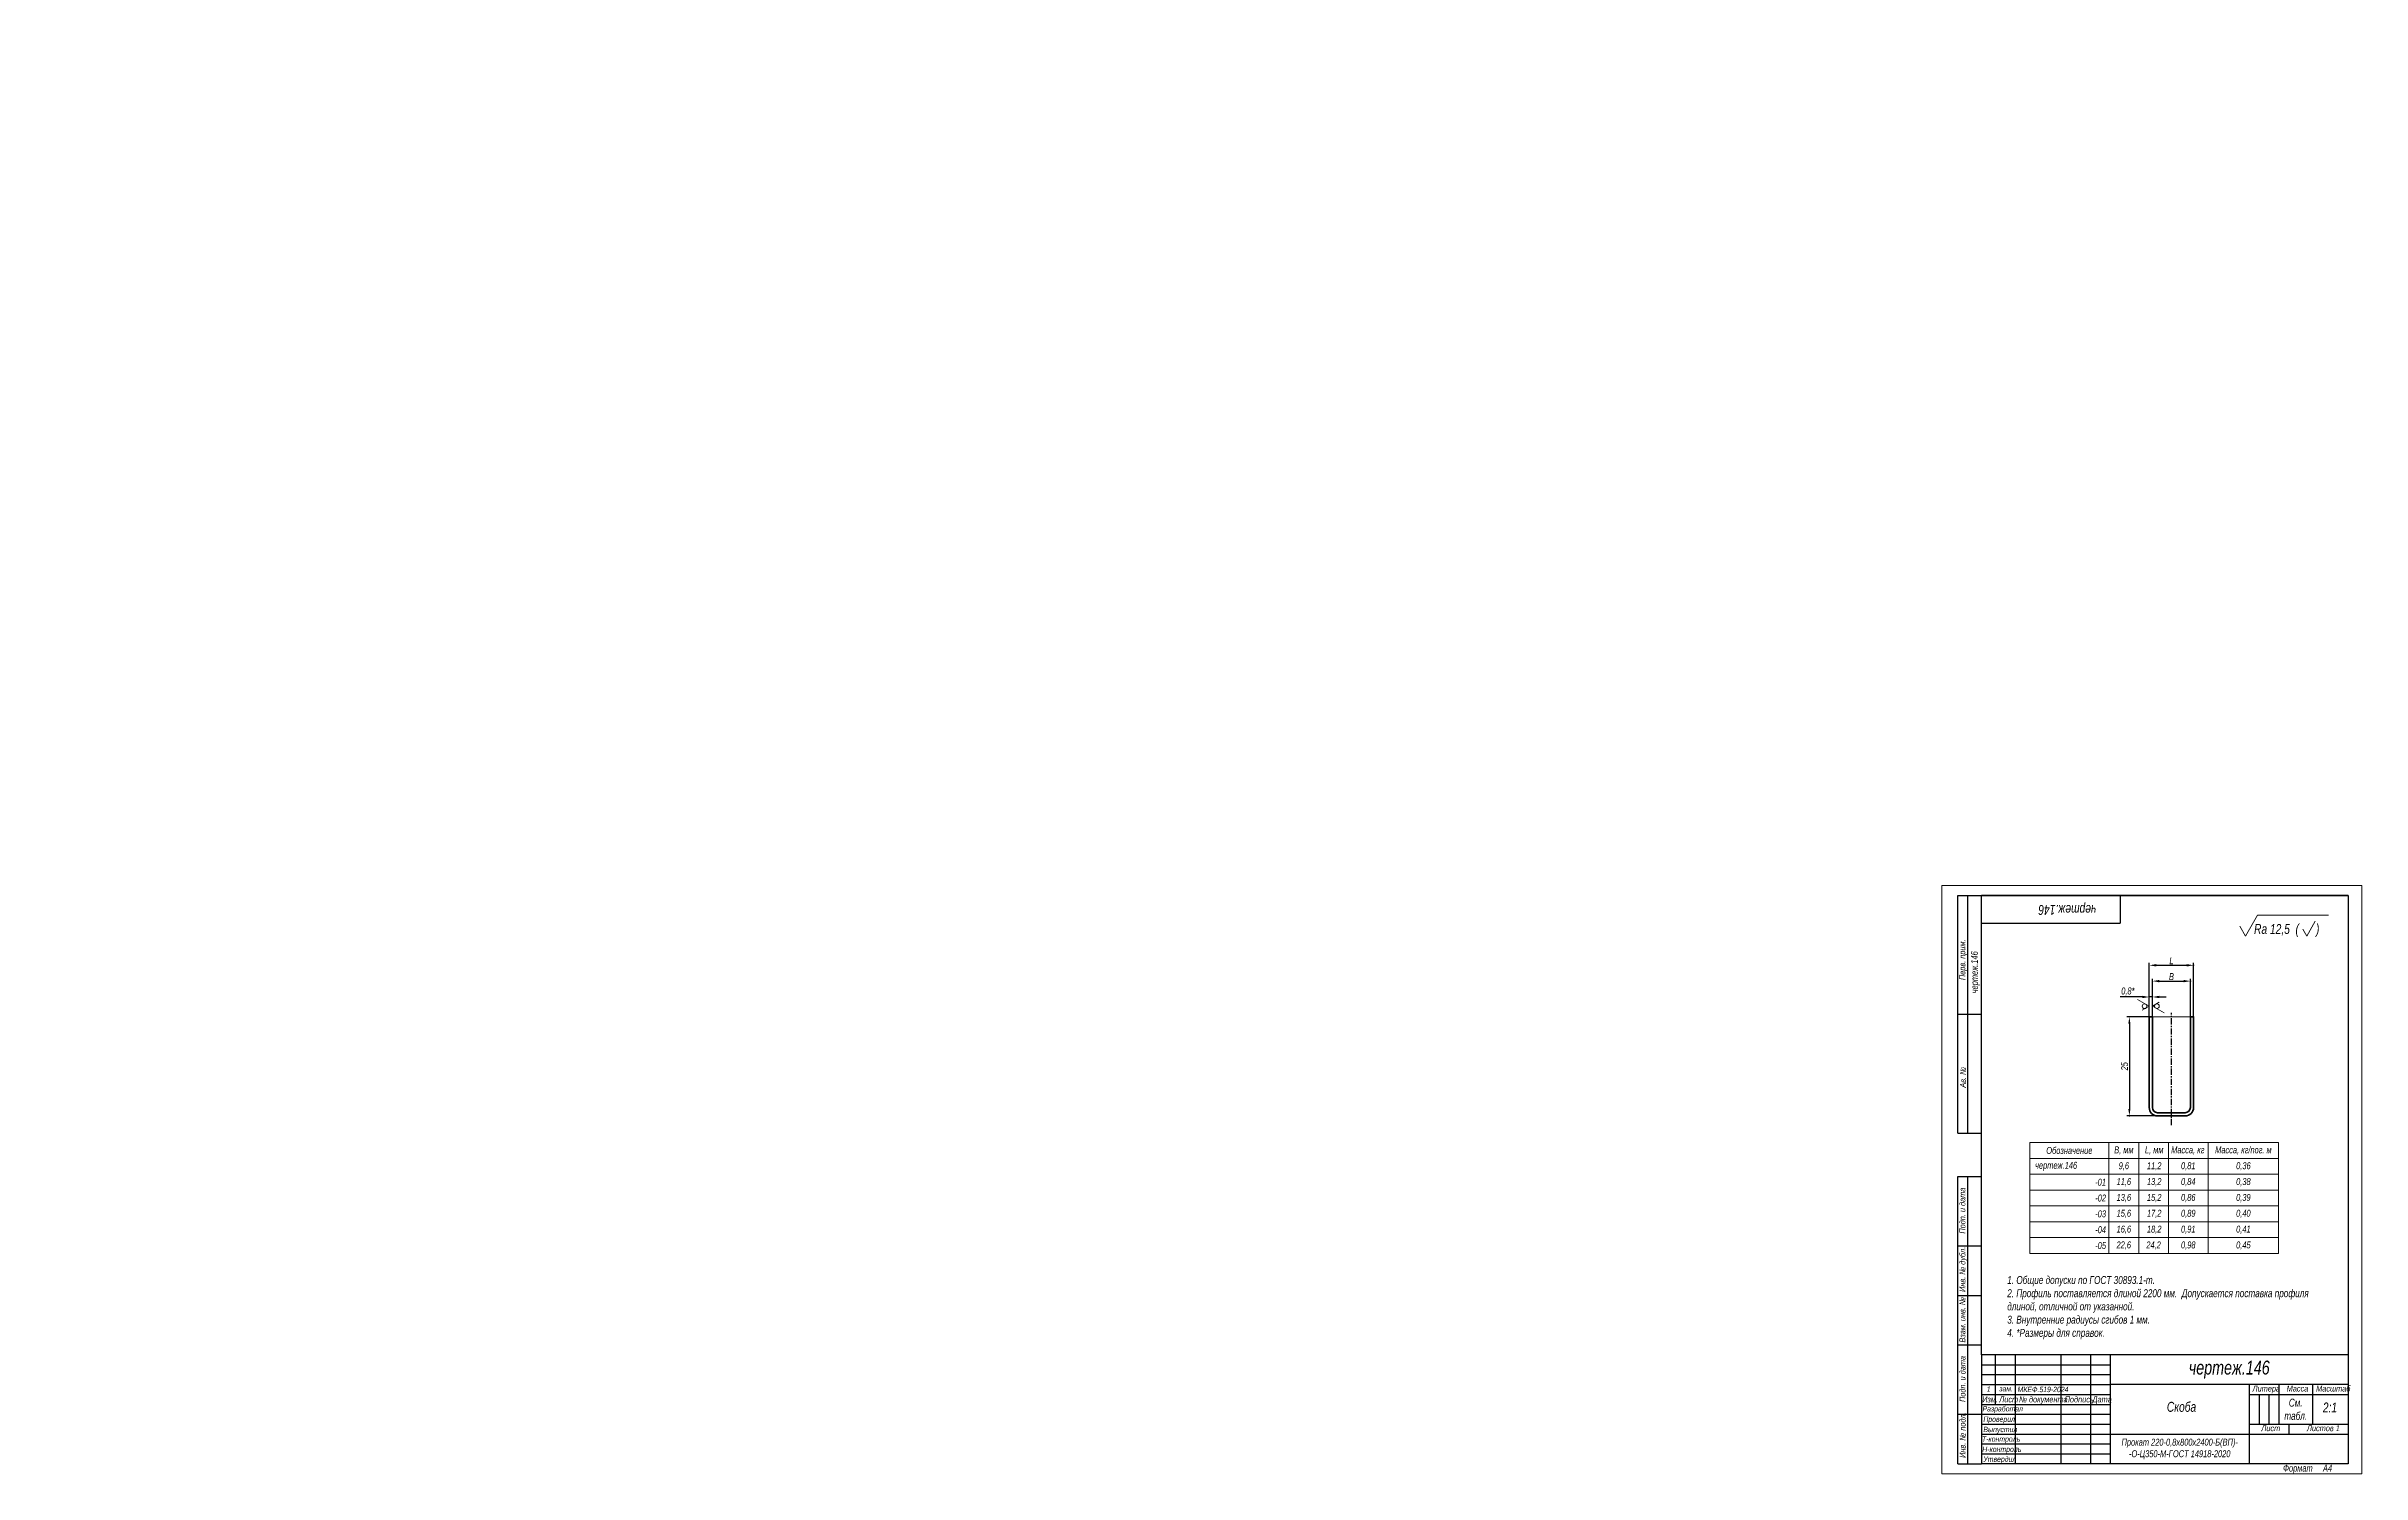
# Model space of a CAD drawing. Header units: millimetres. Extents: x 17332 to 18500, y 1321 to 2042.
import ezdxf

# ---------------------------------------------------------------- set-up
doc = ezdxf.new("R2010")
doc.units = ezdxf.units.MM
doc.linetypes.add('LT_03', pattern=[10.16, 6.35, -1.27, 1.27, -1.27])
doc.layers.add('Layer_01', color=7, linetype='Continuous', plot=False)
for name, color, linetype, lineweight in [('Layer_02', 5, 'Continuous', 13), ('Layer_03', 250, 'Continuous', 30), ('Layer_04', 1, 'Continuous', 15), ('Layer_07', 5, 'Continuous', 13), ('Layer_09', 7, 'Continuous', 35), ('Layer_10', 6, 'Continuous', 13)]:
    doc.layers.add(name, color=color, linetype=linetype, lineweight=lineweight)
doc.layers.add('Layer_05', color=6, linetype='Continuous')
doc.layers.add('Layer_06', color=1, linetype='LT_03')
doc.styles.add('Style_01', font='ARIALNI.TTF', dxfattribs={"width": 0.9, "height": 3.5})
doc.dimstyles.new('DimStyle_01', dxfattribs={"dimtxt": 3.5, "dimasz": 3.5, "dimexe": 1.25, "dimexo": 0, "dimtad": 1, "dimdec": 1, "dimlfac": 0.5, "dimtxsty": 'Style_01', "dimcen": 2.5, "dimazin": 3, "dimtfac": 1, "dimtdec": 1, "dimtmove": 0, "dimatfit": 3})

# ---------------------------------------------------------------- blocks, each defined once
blk = doc.blocks.new('*D4')
at = {"layer": 'Layer_01', "color": 0}
for p in [(18414.1, 1570.1), (18394.9, 1552.1), (18414.1, 1552.1)]:
    blk.add_point(p, dxfattribs=at)
at = {"layer": 'Layer_04', "color": 0, "lineweight": -2}
for p, q in [((18394.9, 1552.1), (18394.9, 1571.3)), ((18398.4, 1570.1), (18410.6, 1570.1)), ((18414.1, 1552.1), (18414.1, 1571.3))]:
    blk.add_line(p, q, dxfattribs=at)
at = {"layer": 'Layer_04', "color": 0}
for points in [[(18398.4, 1570.7), (18398.4, 1569.5), (18394.9, 1570.1)], [(18410.6, 1570.7), (18410.6, 1569.5), (18414.1, 1570.1)]]:
    blk.add_solid(points, dxfattribs=at)
at = {"layer": 'Layer_04', "color": 0, "insert": (18404.5, 1572.4), "char_height": 3.5, "attachment_point": 5, "style": 'Style_01'}
blk.add_mtext('B', dxfattribs=at)
blk = doc.blocks.new('*D5')
at = {"layer": 'Layer_01', "color": 0}
for p in [(18393.3, 1562.1), (18393.3, 1552.1), (18394.9, 1552.1)]:
    blk.add_point(p, dxfattribs=at)
at = {"layer": 'Layer_04', "color": 0, "lineweight": -2}
for p, q in [((18389.8, 1562.1), (18378.7, 1562.1)), ((18393.3, 1552.1), (18393.3, 1563.3)), ((18394.9, 1562.1), (18393.3, 1562.1)), ((18394.9, 1552.1), (18394.9, 1563.3)), ((18398.4, 1562.1), (18401.9, 1562.1))]:
    blk.add_line(p, q, dxfattribs=at)
at = {"layer": 'Layer_04', "color": 0}
for points in [[(18389.8, 1562.7), (18389.8, 1561.5), (18393.3, 1562.1)], [(18398.4, 1562.7), (18398.4, 1561.5), (18394.9, 1562.1)]]:
    blk.add_solid(points, dxfattribs=at)
at = {"layer": 'Layer_04', "color": 0, "insert": (18382.5, 1564.8), "char_height": 3.5, "attachment_point": 5, "style": 'Style_01'}
blk.add_mtext('0,8*', dxfattribs=at)
blk = doc.blocks.new('*D6')
at = {"layer": 'Layer_01', "color": 0}
for p in [(18393.3, 1552.1), (18383.3, 1502.1), (18397.5, 1502.1)]:
    blk.add_point(p, dxfattribs=at)
at = {"layer": 'Layer_04', "color": 0, "lineweight": -2}
for p, q in [((18393.3, 1552.1), (18382, 1552.1)), ((18383.3, 1548.6), (18383.3, 1505.6)), ((18397.5, 1502.1), (18382, 1502.1))]:
    blk.add_line(p, q, dxfattribs=at)
at = {"layer": 'Layer_04', "color": 0}
for points in [[(18382.7, 1548.6), (18383.8, 1548.6), (18383.3, 1552.1)], [(18382.7, 1505.6), (18383.8, 1505.6), (18383.3, 1502.1)]]:
    blk.add_solid(points, dxfattribs=at)
at = {"layer": 'Layer_04', "color": 0, "insert": (18380.8, 1527.1), "char_height": 3.5, "attachment_point": 5, "rotation": 90, "style": 'Style_01'}
blk.add_mtext('25', dxfattribs=at)
blk = doc.blocks.new('*D7')
at = {"layer": 'Layer_01', "color": 0}
for p in [(18415.7, 1578.1), (18393.3, 1552.1), (18415.7, 1552.1)]:
    blk.add_point(p, dxfattribs=at)
at = {"layer": 'Layer_04', "color": 0, "lineweight": -2}
for p, q in [((18393.3, 1552.1), (18393.3, 1579.3)), ((18396.8, 1578.1), (18412.2, 1578.1)), ((18415.7, 1552.1), (18415.7, 1579.3))]:
    blk.add_line(p, q, dxfattribs=at)
at = {"layer": 'Layer_04', "color": 0}
for points in [[(18396.8, 1578.7), (18396.8, 1577.5), (18393.3, 1578.1)], [(18412.2, 1578.7), (18412.2, 1577.5), (18415.7, 1578.1)]]:
    blk.add_solid(points, dxfattribs=at)
at = {"layer": 'Layer_04', "color": 0, "insert": (18404.5, 1580.4), "char_height": 3.5, "attachment_point": 5, "style": 'Style_01'}
blk.add_mtext('L', dxfattribs=at)

msp = doc.modelspace()

# ---------------------------------------------------------------- linework, layer by layer
at = {"layer": 'Layer_03', "linetype": 'Continuous', "lineweight": 15}
for p, q in [((18288.71, 1321.38), (18288.71, 1618.38)), ((18500.49, 1618.38), (18288.71, 1618.38)), ((18500.49, 1618.38), (18500.49, 1321.38)), ((18500.49, 1321.38), (18288.71, 1321.38)), ((18500.49, 1321.38), (18290.49, 1321.38)), ((18498.71, 1321.38), (18290.49, 1321.38)), ((18290.49, 1321.38), (18500.49, 1321.38)), ((18290.49, 1321.38), (18500.49, 1321.38))]:
    msp.add_line(p, q, dxfattribs=at)
at = {"layer": 'Layer_03', "linetype": 'Continuous'}
for p, q in [((18296.71, 1613.38), (18308.71, 1613.38)), ((18296.71, 1493.38), (18296.71, 1613.38)), ((18301.71, 1493.38), (18301.71, 1613.38)), ((18493.71, 1613.38), (18308.59, 1613.38)), ((18308.59, 1381.42), (18308.59, 1613.38)), ((18308.71, 1613.38), (18493.71, 1613.38)), ((18378.59, 1613.38), (18378.59, 1599.38)), ((18493.71, 1613.38), (18493.71, 1326.38)), ((18308.59, 1599.38), (18378.59, 1599.38)), ((18296.71, 1553.38), (18308.59, 1553.38)), ((18296.71, 1493.38), (18308.59, 1493.38)), ((18296.71, 1326.38), (18296.71, 1471.38)), ((18296.71, 1471.38), (18308.59, 1471.38)), ((18301.71, 1326.38), (18301.71, 1471.38)), ((18296.71, 1436.38), (18308.59, 1436.38)), ((18296.71, 1411.38), (18308.59, 1411.38)), ((18296.71, 1386.38), (18308.59, 1386.38)), ((18308.59, 1376.41), (18373.63, 1376.41)), ((18308.59, 1371.41), (18373.63, 1371.41)), ((18308.59, 1366.41), (18373.63, 1366.41)), ((18448.68, 1361.4), (18448.68, 1346.39)), ((18453.69, 1361.4), (18453.69, 1346.39)), ((18296.71, 1351.38), (18308.71, 1351.38)), ((18308.59, 1351.4), (18373.63, 1351.4)), ((18308.59, 1346.39), (18373.63, 1346.39)), ((18308.59, 1341.39), (18373.63, 1341.39)), ((18308.59, 1336.39), (18373.63, 1336.39)), ((18296.71, 1326.38), (18308.71, 1326.38)), ((18308.59, 1331.38), (18373.63, 1331.38)), ((18493.71, 1326.38), (18308.71, 1326.38))]:
    msp.add_line(p, q, dxfattribs=at)
for points in [[(18493.71, 1381.42), (18308.59, 1381.42), (18308.59, 1326.38)], [(18315.59, 1381.42), (18315.59, 1356.4)], [(18325.6, 1381.42), (18325.6, 1326.38)], [(18348.62, 1381.42), (18348.62, 1326.38)], [(18363.63, 1381.42), (18363.63, 1326.38)], [(18373.63, 1381.42), (18373.63, 1326.38)], [(18308.59, 1361.4), (18373.63, 1361.4)], [(18308.59, 1356.4), (18373.63, 1356.4)], [(18493.71, 1366.41), (18373.63, 1366.41)], [(18493.71, 1366.41), (18373.63, 1366.41)], [(18443.68, 1366.41), (18443.68, 1326.38)], [(18443.68, 1361.4), (18493.71, 1361.4)], [(18458.69, 1366.41), (18458.69, 1346.39)], [(18475.7, 1366.41), (18475.7, 1346.39)], [(18475.7, 1366.41), (18475.7, 1346.39)], [(18443.68, 1346.39), (18493.71, 1346.39)], [(18463.69, 1346.39), (18463.69, 1341.39)], [(18373.63, 1341.39), (18493.71, 1341.39)]]:
    msp.add_lwpolyline(points, dxfattribs=at)
at = {"layer": 'Layer_04'}
msp.add_line((18393.26, 1552.07), (18415.66, 1552.07), dxfattribs=at)
at = {"layer": 'Layer_05', "lineweight": 13, "ltscale": 0.303109}
msp.add_line((18441.83, 1592.88), (18447.89, 1603.38), dxfattribs=at)
at = {"layer": 'Layer_05', "lineweight": 13}
for p, q in [((18447.89, 1603.38), (18483.71, 1603.38)), ((18458.59, 1488.57), (18458.59, 1440.57)), ((18458.59, 1432.57), (18458.59, 1440.57))]:
    msp.add_line(p, q, dxfattribs=at)
at = {"layer": 'Layer_05', "lineweight": 13, "ltscale": 0.141451}
msp.add_line((18441.83, 1592.88), (18439, 1597.78), dxfattribs=at)
at = {"layer": 'Layer_05', "lineweight": 13, "ltscale": 0.101036}
msp.add_line((18472.75, 1592.88), (18470.72, 1596.38), dxfattribs=at)
at = {"layer": 'Layer_05', "lineweight": 13, "ltscale": 0.216506}
msp.add_line((18472.75, 1592.88), (18477.08, 1600.38), dxfattribs=at)
at = {"layer": 'Layer_06', "ltscale": 0.5}
msp.add_line((18404.46, 1497.35), (18404.46, 1554.04), dxfattribs=at)
at = {"layer": 'Layer_09'}
for p, q in [((18393.26, 1552.07), (18394.86, 1552.07)), ((18393.26, 1506.27), (18393.26, 1552.07)), ((18394.86, 1506.27), (18394.86, 1552.07)), ((18414.06, 1552.07), (18414.06, 1506.27)), ((18415.66, 1552.07), (18414.06, 1552.07)), ((18415.66, 1552.07), (18415.66, 1506.27)), ((18415.66, 1552.07), (18415.66, 1506.27)), ((18397.46, 1503.67), (18411.46, 1503.67)), ((18397.46, 1502.07), (18411.46, 1502.07))]:
    msp.add_line(p, q, dxfattribs=at)
for centre, radius, start, end in [((18397.46, 1506.27), 4.2, 180, 270), ((18397.46, 1506.27), 2.6, 180, 270), ((18411.46, 1506.27), 4.2, 270, 0), ((18411.46, 1506.27), 2.6, 270, 0)]:
    msp.add_arc(centre, radius, start, end, dxfattribs=at)
at = {"layer": 'Layer_10'}
for p, q in [((18393.26, 1557.46), (18387.29, 1560.81)), ((18393.26, 1557.46), (18389.77, 1555.39)), ((18394.86, 1557.46), (18398.36, 1559.5)), ((18394.86, 1557.46), (18400.82, 1554.04)), ((18332.98, 1440.57), (18332.98, 1488.57)), ((18332.98, 1488.57), (18458.59, 1488.57)), ((18372.98, 1440.57), (18372.98, 1488.57)), ((18387.98, 1488.57), (18387.98, 1440.57)), ((18402.98, 1488.57), (18402.98, 1440.57)), ((18422.98, 1440.57), (18422.98, 1488.57)), ((18458.59, 1440.57), (18458.59, 1488.57)), ((18332.98, 1480.57), (18458.59, 1480.57)), ((18332.98, 1472.57), (18458.59, 1472.57)), ((18332.98, 1464.57), (18458.59, 1464.57)), ((18332.98, 1464.57), (18458.59, 1464.57)), ((18332.98, 1456.57), (18458.59, 1456.57)), ((18332.98, 1448.57), (18458.59, 1448.57)), ((18332.98, 1440.57), (18458.59, 1440.57)), ((18332.98, 1440.57), (18332.98, 1432.57)), ((18372.98, 1440.57), (18372.98, 1432.57)), ((18387.98, 1432.57), (18387.98, 1440.57)), ((18402.98, 1432.57), (18402.98, 1440.57)), ((18422.98, 1440.57), (18422.98, 1432.57)), ((18458.59, 1440.57), (18458.59, 1432.57)), ((18332.98, 1432.57), (18458.59, 1432.57))]:
    msp.add_line(p, q, dxfattribs=at)
for centre in [(18390.92, 1557.43), (18397.19, 1557.47)]:
    msp.add_circle(centre, 1.17, dxfattribs=at)

# ---------------------------------------------------------------- texts
at = {"layer": 'Layer_02', "linetype": 'Continuous', "style": 'Style_01', "width": 0.9}
for s, height, rotation, p in [('чертеж.146 ', 5, 180, (18366.54, 1608.54)), ('Перв. прим.', 3, 90, (18300.48, 1570.63)), ('чертеж.146 ', 3.5, 90, (18306.83, 1563.96)), ('Ав. №', 3, 90, (18300.75, 1516.3)), ('Подп. и дата', 3, 90, (18300.52, 1442.6)), ('Инв. № дубл.', 3, 90, (18300.53, 1413.16)), ('Взам. инв. №', 3, 90, (18300.54, 1387.6)), ('Подп. и дата', 3, 90, (18300.57, 1357.6)), ('Инв. № подл.', 3, 90, (18300.61, 1329.38))]:
    msp.add_text(s, height=height, rotation=rotation, dxfattribs=at).set_placement(p)
for s, height, p in [('Изм.', 3, (18309.01, 1357.4)), ('Разработал', 2.7, (18309.16, 1352.83)), ('Лист', 3, (18317.6, 1357.4)), ('№ документа', 2.9999, (18327.6, 1357.4)), ('Подпись', 3, (18350.62, 1357.4)), ('Дата', 3, (18364.6, 1357.4)), ('Литера', 3, (18445.45, 1362.89)), ('Масса', 3, (18462.66, 1362.89)), ('Масштаб', 3, (18477.51, 1362.89)), ('2:1', 5, (18480.92, 1352.33)), ('Проверил', 2.7, (18309.59, 1347.56)), ('Выпустил', 2.7, (18309.59, 1342.39)), ('Лист ', 3, (18449.85, 1342.87)), ('Листов 1', 3, (18472.86, 1342.87)), ('Н-контроль', 2.7, (18309.05, 1332.38)), ('Утвердил', 2.7, (18309.59, 1327.38))]:
    msp.add_text(s, height=height, dxfattribs=at).set_placement(p)
at = {"layer": 'Layer_02', "insert": (18403.65, 1421.19), "char_height": 4, "width": 164.0097, "attachment_point": 2, "style": 'Style_01'}
msp.add_mtext('\\pxb0.25,ql;1. Общие допуски по ГОСТ 30893.1-m.\\P2. Профиль поставляется длиной 2200 мм.  Допускается поставка профиля длиной, отличной от указанной.\\P3. Внутренние радиусы сгибов 1 мм.\\P4. *Размеры для справок.', dxfattribs=at)
at = {"layer": 'Layer_02', "linetype": 'Continuous', "style": 'Style_01'}
for s, insert, char_height, width, attachment_point in [('Скоба', (18409.58, 1357.66), 5, 71.4312, 2), ('Формат     А4', (18460.81, 1325.97), 3.5, 32.9515, 1)]:
    msp.add_mtext(s, dxfattribs=dict(at, insert=insert, char_height=char_height, width=width, attachment_point=attachment_point))
at = {"layer": 'Layer_04', "width": 37, "attachment_point": 5, "style": 'Style_01'}
for insert, char_height in [((17332.19, 2042.01), 3.5), ((17783.64, 2040.63), 6), ((18224.28, 2042.13), 3.5)]:
    msp.add_mtext('{\\fCalibri|b0|i0|c204;\\c0;^J', dxfattribs=dict(at, insert=insert, char_height=char_height))
at = {"layer": 'Layer_07', "style": 'Style_01', "width": 0.9}
for s, height, p in [('Rа 12,5  (      )', 5, (18446.19, 1593.94)), ('Т-контроль', 2.7, (18308.87, 1337.55))]:
    msp.add_text(s, height=height, dxfattribs=at).set_placement(p)
at = {"layer": 'Layer_07', "style": 'Style_01'}
for s, insert, char_height, width, attachment_point in [('Обозначение', (18352.98, 1484.57), 3.5, 40, 5), ('B, мм', (18380.48, 1484.57), 3.5, 15, 5), ('L, мм', (18395.79, 1484.57), 3.5, 15, 5), ('Масса, кг', (18412.74, 1484.57), 3.5, 19.5151, 5), ('Масса, кг/пог. м', (18440.79, 1484.57), 3.5, 35.6082, 5), ('чертеж.146', (18335.7, 1476.57), 3.5, 40, 4), ('\\pxsm0.6;9,6', (18380.48, 1476.57), 3.5, 15, 5), ('\\pxsm0.6;11,2', (18395.79, 1476.57), 3.5, 15, 5), ('\\pxsm0.6;0,81', (18412.98, 1476.57), 3.5, 20, 5), ('\\pxsm0.6;0,36', (18440.79, 1476.57), 3.5, 35.6082, 5), ('\\pxr0.42857,qr;-01', (18352.98, 1468.57), 3.5, 40, 5), ('\\pxr0.42857,qr;-02', (18352.98, 1460.57), 3.5, 40, 5), ('\\pxsm0.6;11,6', (18380.48, 1468.57), 3.5, 15, 5), ('\\pxsm0.6;13,6', (18380.48, 1460.57), 3.5, 15, 5), ('\\pxsm0.6;13,2', (18395.79, 1468.57), 3.5, 15, 5), ('\\pxsm0.6;15,2', (18395.79, 1460.57), 3.5, 15, 5), ('\\pxsm0.6;0,84', (18412.98, 1468.57), 3.5, 20, 5), ('\\pxsm0.6;0,86', (18412.98, 1460.57), 3.5, 20, 5), ('\\pxsm0.6;0,38', (18440.79, 1468.57), 3.5, 35.6082, 5), ('\\pxsm0.6;0,39', (18440.79, 1460.57), 3.5, 35.6082, 5), ('\\pxr0.42857,qr;-03', (18352.98, 1452.57), 3.5, 40, 5), ('\\pxsm0.6;15,6', (18380.48, 1452.57), 3.5, 15, 5), ('\\pxsm0.6;17,2', (18395.79, 1452.57), 3.5, 15, 5), ('\\pxsm0.6;0,89', (18412.98, 1452.57), 3.5, 20, 5), ('\\pxsm0.6;0,40', (18440.79, 1452.57), 3.5, 35.6082, 5), ('\\pxr0.42857,qr;-04', (18352.98, 1444.57), 3.5, 40, 5), ('\\pxr0.42857,qr;-05', (18352.98, 1436.59), 3.5, 40, 5), ('\\pxsm0.6;22,6', (18380.43, 1436.59), 3.5, 15.1056, 5), ('\\pxsm0.6;16,6', (18380.48, 1444.57), 3.5, 15, 5), ('\\pxsm0.6;24,2', (18395.48, 1436.57), 3.5, 15, 5), ('\\pxsm0.6;18,2', (18395.79, 1444.57), 3.5, 15, 5), ('\\pxsm0.6;0,91', (18412.98, 1444.57), 3.5, 20, 5), ('\\pxsm0.6;0,98', (18412.98, 1436.57), 3.5, 20, 5), ('\\pxsm0.6;0,41', (18440.79, 1444.57), 3.5, 35.6082, 5), ('\\pxsm0.6;0,45', (18440.79, 1436.57), 3.5, 35.6082, 5), ('чертеж.146', (18433.67, 1373.91), 7, 120.08, 5), ('1', (18311.3, 1365.43), 2.7, 7.0047, 1), ('зам.', (18317.63, 1365.68), 2.7, 21.4145, 1), ('МКЕФ.519-2024', (18326.87, 1365.28), 2.7, 23.0153, 1), ('См. табл.', (18467.2, 1353.9), 4, 17.0113, 5), ('Прокат 220-0,8х800х2400-Б(ВП)-\\P-О-Ц350-М-ГОСТ 14918-2020', (18408.66, 1333.89), 3.5, 70.0467, 5)]:
    msp.add_mtext(s, dxfattribs=dict(at, insert=insert, char_height=char_height, width=width, attachment_point=attachment_point))

# ---------------------------------------------------------------- dimensions: what is measured, and where the dimension line sits
at = {"layer": 'Layer_04'}
for base, p1, p2, text, picture, middle in [((18415.66, 1578.07), (18393.26, 1552.07), (18415.66, 1552.07), 'L', '*D7', (18404.46, 1580.45)), ((18393.26, 1562.07), (18394.86, 1552.07), (18393.26, 1552.07), '<>*', '*D5', (18382.46, 1564.81)), ((18414.06, 1570.07), (18394.86, 1552.07), (18414.06, 1552.07), 'B', '*D4', (18404.46, 1572.45))]:
    dim = msp.add_linear_dim(base=base, p1=p1, p2=p2, text=text, dimstyle='DimStyle_01', dxfattribs=at)
    dim.commit()
    dim.dimension.update_dxf_attribs({"geometry": picture, "text_midpoint": middle})
dim = msp.add_linear_dim(base=(18383.26, 1502.07), p1=(18393.26, 1552.07), p2=(18397.46, 1502.07), angle=90, dimstyle='DimStyle_01', dxfattribs=at)
dim.commit()
dim.dimension.update_dxf_attribs({"geometry": '*D6', "text_midpoint": (18380.85, 1527.07)})

doc.saveas('drawing.dxf')
